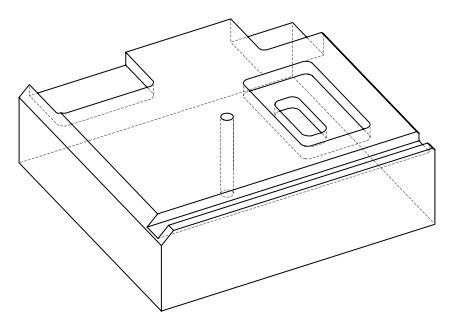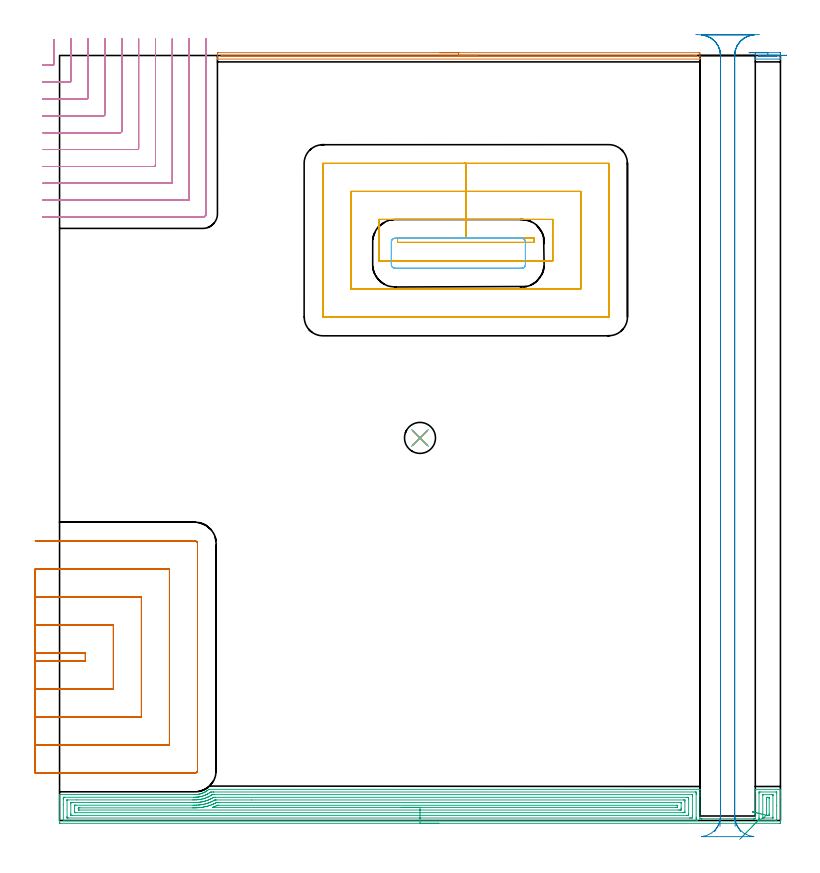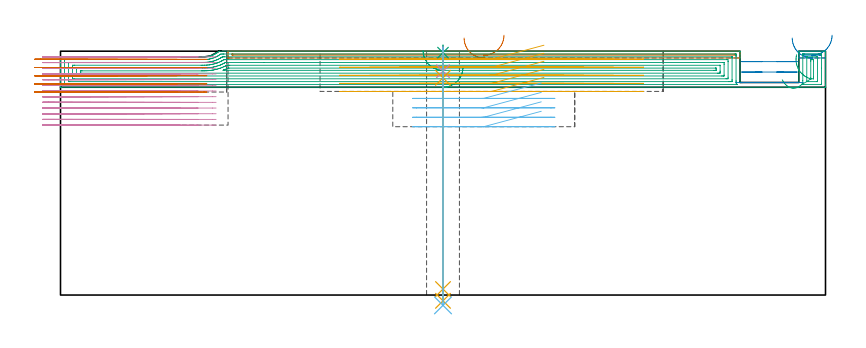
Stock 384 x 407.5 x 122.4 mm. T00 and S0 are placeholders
(PLAN: 12 operations, 7 tool changes, 89.9 min)
(1 AREA_MILL | FG_CHAMFER_SURFACE | UGT0205_001 | 4.26 min | 1515 mm3)
(2 AREA_MILL_1 | FG_CHAMFER_SURFACE_1 | UGT0205_001 | 0.36 min | 89 mm3)
(3 AREA_MILL_2 | FG_CHAMFER_SURFACE_2 | UGT0205_001 | 19.98 min | 62446 mm3)
(4 MILL_CORNER_NOTCH_RECTANGULAR | CORNER_NOTCH_RECTANGULAR | NXT0201_011 | Follow Part, ap 3, ae 75% | 29.51 min | 286872 mm3)
(5 MILL_RECTANGULAR_POCKET | POCKET_RECTANGULAR_STRAIGHT | UGT0201_135 | Follow Part, ap 4.975, ae 75% | 12.94 min | 352446 mm3)
(6 MILL_RECTANGULAR_POCKET_1 | POCKET_RECTANGULAR_STRAIGHT_1 | UGT0201_135 | Follow Part, ap 4.975, ae 75% | 1.87 min | 55854 mm3)
(7 MILL_SLOT | SLOT_PARTIAL_RECTANGULAR | UGT0201_135 | Follow Part, ap 4.975, ae 75% | 14.29 min | 244114 mm3)
(8 MILL_RECTANGULAR_SLOT | SLOT_RECTANGULAR | UGT0201_105 | Follow Part, ap 5.5, ae 75% | 5.45 min | 184467 mm3)
(9 SPOT_DRILL | STEP1HOLE | NXT0321_9005460120000 | 0.03 min | 24 mm3)
(10 DRILL_BLIND_HOLE_INTO_CENTER | STEP1HOLE | NXT0301_038 | 0.05 min | 397 mm3)
(11 GUN_DRILL_THROUGH_HOLE | STEP1HOLE | UGT0307_002 | 0.58 min | 3174 mm3)
(12 SPADE_DRILL_TO_ENLARGE_THROUGH_HOLE | STEP1HOLE | UGT0306_007 | 0.52 min | 22627 mm3)
(TOOL UGT0205_001 | Chamfer Mill 20 x 3 x 45 deg. | D20 FL50 Z2)
(TOOL NXT0201_011 | ENDMILL 12mm [2P460-1200-NA 1630] | D12 FL38 Z6)
(TOOL UGT0201_135 | Carbide End Mill 19.9 | D19.9 FL30 Z4)
(TOOL UGT0201_105 | End Mill 22 mm | D22 FL25 Z2)
(TOOL NXT0321_9005460120000 | NC Spot Drill, 142deg, 12mm, Carbide, Uncoated | D12 PA142 FL30 Z2)
(TOOL NXT0301_038 | Carbide Drill 6.7mm [860.1-0670-034A1-MM 2214] | D6.7 PA140 FL53 Z2)
(TOOL UGT0307_002 | Gun Drill 6 mm | D6 PA130 FL24 Z1)
(TOOL UGT0306_007 | Spade Drill 16.5mm | D16.5 PA132 FL10 Z2)
(OP 1 AREA_MILL)
G17 G21 G94 G90
T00 M6
G54
G17 G0 G90 X202.6 Y409. S1061 M3
G43 Z132.4 H0
Z129.
G94 G1 X202.638 Z128.128 F250.
X202.752 Z127.264
X202.941 Z126.412
X203.203 Z125.58
X203.537 Z124.774
X203.94 Z124.
X204.409 Z123.264
X204.94 Z122.572
X205.529 Z121.929
X206.172 Z121.34
X206.864 Z120.808
X207.6 Z120.34
X208.374 Z119.937
X209.18 Z119.603
X210.012 Z119.341
X210.864 Z119.152
X211.728 Z119.038
X212.6 Z119.
X340.47
X340.859 Y408.997
X341.09 Y408.991 Z119.004
X341.1 Y408.615 Z119.38
Y407.22 Z120.776
Y406.862 Z121.133
Y406.145 Z121.855
Y405.915 Z122.085
X341.098 Y405.756 Z122.237
X341.09 Y405.602 Z122.389
X340.917 Y405.6 Z122.4
X84.283
X84.11 Y405.602 Z122.389
X84.102 Y405.756 Z122.237
X84.1 Y405.915 Z122.085
Y406.145 Z121.855
Y406.862 Z121.133
Y408.097 Z119.9
X84.104 Y408.615 Z119.38
X84.11 Y408.991 Z119.004
X84.341 Y408.997 Z119.
X84.73 Y409.
X212.6
Y407.586 Z120.414
X338.682 Y407.585 Z120.415
X338.839 Y407.584 Z120.416
X339.041 Y407.58 Z120.42
X339.084 Y407.579 Z120.421
X339.091 Y407.552 Z120.448
X339.094 Y407.518 Z120.482
X339.098 Y407.33 Z120.67
X339.093 Y407.095 Z120.905
X339.09 Y407.033 Z120.967
X338.972 Y407.021 Z120.979
X338.682 Y407.017 Z120.983
X338.525 Y407.015 Z120.985
X86.518
X86.361 Y407.016 Z120.984
X86.159 Y407.02 Z120.98
X86.116 Y407.021 Z120.979
X86.11 Y407.048 Z120.952
X86.106 Y407.082 Z120.918
Y407.266 Z120.734
X86.122 Y407.579 Z120.421
X86.445 Y407.584 Z120.416
X86.518 Y407.585 Z120.415
X212.6 Y407.586 Z120.414
X213.472 Z120.452
X214.337 Z120.566
X215.188 Z120.755
X216.02 Z121.017
X216.826 Z121.351
X217.6 Z121.754
X218.336 Z122.223
X219.028 Z122.754
X219.671 Z123.343
X220.26 Z123.986
X220.792 Z124.678
X221.26 Z125.414
X221.663 Z126.188
X221.997 Z126.994
X222.259 Z127.826
X222.448 Z128.678
X222.562 Z129.543
X222.6 Z130.414
G0 Z132.4
M5
M2
(OP 2 AREA_MILL_1)
G17 G21 G94 G90
T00 M6
G54
G17 G0 G90 X367.3 Y409. S1061 M3
G43 Z132.4 H0
Z129.
G94 G1 X367.338 Z128.128 F250.
X367.452 Z127.264
X367.641 Z126.412
X367.903 Z125.58
X368.237 Z124.774
X368.64 Z124.
X369.108 Z123.264
X369.64 Z122.572
X370.229 Z121.929
X370.872 Z121.34
X371.564 Z120.808
X372.3 Z120.34
X373.074 Z119.937
X373.88 Z119.603
X374.712 Z119.341
X375.564 Z119.152
X376.428 Z119.038
X377.3 Z119.
X383.691
X383.939 Y408.996 Z119.004
X383.999 Y408.992 Z119.006
X384. Y405.985 Z122.013
X383.999 Y405.704 Z122.294
X383.99 Y405.604 Z122.391
X383.939 Y405.6 Z122.4
X370.661
X370.61 Y405.604 Z122.391
X370.6 Y405.706 Z122.292
X370.601 Y408.992 Z119.006
X370.661 Y409. Z119.
X377.3
Y407.586 Z120.414
X380.995
X381.572 Y407.585 Z120.415
X381.726 Y407.584 Z120.416
X381.885 Y407.581 Z120.419
X381.99 Y407.575 Z120.425
X381.994 Y407.545 Z120.455
X381.998 Y407.469 Z120.531
X381.995 Y407.164 Z120.836
X381.99 Y407.03 Z120.97
X381.988 Y407.02 Z120.98
X381.977 Y407.018 Z120.982
X381.942 Y407.016 Z120.984
X381.87 Y407.015 Z120.985
X381.726 Y407.014 Z120.986
X373.451
X372.874 Y407.017 Z120.983
X372.715 Y407.02 Z120.98
X372.61 Y407.025 Z120.975
X372.606 Y407.055 Z120.945
X372.602 Y407.132 Z120.868
X372.604 Y407.248 Z120.752
X372.61 Y407.412 Z120.588
X372.621 Y407.579 Z120.421
X372.874 Y407.585 Z120.415
X373.028 Y407.586 Z120.414
X377.3
X378.172 Z120.452
X379.036 Z120.566
X379.888 Z120.755
X380.72 Z121.017
X381.526 Z121.351
X382.3 Z121.754
X383.036 Z122.223
X383.728 Z122.754
X384.371 Z123.343
X384.96 Z123.986
X385.492 Z124.678
X385.96 Z125.414
X386.363 Z126.188
X386.697 Z126.994
X386.959 Z127.826
X387.148 Z128.678
X387.262 Z129.543
X387.3 Z130.414
G0 Z132.4
M5
M2
(OP 3 AREA_MILL_2)
G17 G21 G94 G90
T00 M6
G54
G17 G0 G90 X202. Y-1.5 S1061 M3
G43 Z132.4 H0
Z114.3
G94 G1 X201.962 Z113.428 F250.
X201.848 Z112.564
X201.659 Z111.712
X201.397 Z110.88
X201.063 Z110.074
X200.66 Z109.3
X200.192 Z108.564
X199.66 Z107.872
X199.071 Z107.229
X198.428 Z106.64
X197.736 Z106.108
X197. Z105.64
X196.226 Z105.237
X195.42 Z104.903
X194.588 Z104.641
X193.736 Z104.452
X192.872 Z104.338
X192. Z104.3
X0.631
X0.321 Y-1.497 Z104.302
X0.01 Y-1.492 Z104.306
X0. Y-1.177 Z104.62
Y10.669 Z116.463
Y12.085 Z117.881
Y12.451 Z118.246
Y13.182 Z118.982
Y13.424 Z119.224
X0.006 Y13.795 Z119.586
X0.007 Y13.797 Z119.588
X0.183 Y13.8 Z119.6
X71.336 Y13.801
X71.631 Y13.805
X72.229 Y13.813 Z119.604
X72.486 Y13.827 Z119.615
X72.818 Y13.842 Z119.637
X73.123 Y13.858 Z119.653
X73.464 Y13.895 Z119.691
X73.774 Y13.928 Z119.726
X74.017 Y13.969 Z119.765
X74.465 Y14.057 Z119.854
X74.739 Y14.12 Z119.919
X74.911 Y14.161 Z119.96
X75.359 Y14.288 Z120.084
X75.502 Y14.333 Z120.131
X75.748 Y14.413 Z120.209
X75.805 Y14.431 Z120.228
X76.07 Y14.53 Z120.327
X76.195 Y14.578 Z120.372
X76.253 Y14.599 Z120.395
X76.698 Y14.782 Z120.579
X76.772 Y14.815 Z120.613
X77.084 Y14.973 Z120.773
X77.376 Y15.124 Z120.922
X77.536 Y15.206 Z121.003
X77.592 Y15.235 Z121.032
X77.983 Y15.461 Z121.258
X78.368 Y15.701 Z121.5
X78.392 Y15.718 Z121.516
X78.486 Y15.782 Z121.581
X78.801 Y16.015 Z121.812
X78.937 Y16.114 Z121.913
X79.38 Y16.46 Z122.259
X79.413 Y16.488 Z122.287
X79.551 Y16.596 Z122.389
X79.772 Y16.6 Z122.4
X340.893
X341.09 Y16.597 Z122.389
X341.094 Y16.537 Z122.329
X341.1 Y16.328 Z122.122
Y14.71 Z120.507
Y13.342 Z119.137
Y1.193 Z106.991
Y0.9 Z106.7
X341.754
X341.787 Y0.901 Z106.699
X341.819 Y0.903 Z106.697
X342.012 Z106.696
X342.021 Y0.906 Z106.691
X342.023 Z106.69
X342.03 Y0.907 Z106.684
X342.038 Y0.903 Z106.688
X342.061 Y0.9 Z106.7
X369.616
X369.672 Z106.684
X369.678 Y0.905 Z106.683
X369.685 Y0.906 Z106.686
X369.731 Y0.902 Z106.697
X369.923 Y0.903
X369.956 Y0.901 Z106.698
X369.972 Y0.9 Z106.7
X370.6
Y15.517 Z121.313
Y16.46 Z122.254
X370.604 Y16.523 Z122.316
X370.61 Y16.596 Z122.389
X370.85 Y16.6 Z122.4
X383.817
X383.99 Y16.597 Z122.388
X383.993 Y16.545 Z122.336
X384. Y16.119 Z121.919
Y15.855 Z121.655
Y15.124 Z120.919
Y13.867 Z119.664
Y12.451 Z118.246
Y-0.287 Z105.511
X383.996 Y-0.915 Z104.883
X383.992 Y-1.492 Z104.306
X383.951 Y-1.494 Z104.304
X383.369 Y-1.5 Z104.3
X192.
Y-0.086 Z105.714
X2.357 Y-0.085 Z105.715
X2.232 Y-0.082 Z105.718
X2.01 Y-0.076 Z105.724
X2.008 Y-0.024 Z105.776
X2.001 Y0.393 Z106.193
X2. Y8.413 Z114.213
Y11.086 Z116.886
X2.001 Y11.56 Z117.36
X2.004 Y11.973 Z117.773
X2.014 Y12.379 Z118.179
X2.419 Y12.385 Z118.185
X2.485
X71.34 Y12.387 Z118.187
X72.171 Y12.395 Z118.195
X72.225 Y12.396 Z118.196
X73.065 Y12.434 Z118.234
X73.08 Y12.435 Z118.235
X73.351 Y12.451 Z118.251
X73.899 Y12.51 Z118.31
X73.959 Y12.517 Z118.317
X73.995 Y12.522 Z118.322
X74.404 Y12.586 Z118.386
X74.754 Y12.649 Z118.449
X74.853 Y12.669 Z118.469
X75.404 Y12.793 Z118.593
X75.748 Y12.881 Z118.681
X76.109 Y12.982 Z118.782
X76.642 Y13.153 Z118.953
X77.16 Y13.342 Z119.142
X77.536 Y13.496 Z119.296
X77.838 Y13.626 Z119.426
X78.044 Y13.726 Z119.526
X78.43 Y13.92 Z119.72
X78.636 Y14.028 Z119.828
X79.014 Y14.233 Z120.033
X79.21 Y14.346 Z120.146
X79.325 Y14.415 Z120.215
X79.757 Y14.693 Z120.493
X80.219 Y15.015 Z120.815
X80.283 Y15.059 Z120.859
X80.38 Y15.124 Z120.924
X81.056 Y15.18 Z120.98
X81.113 Y15.182 Z120.982
X81.945 Y15.186 Z120.986
X82.007
X338.719 Y15.185 Z120.985
X338.844 Y15.183 Z120.983
X339.084 Y15.179 Z120.979
X339.09 Y15.124 Z120.924
X339.098 Y14.684 Z120.484
X339.099 Y14.233 Z120.033
X339.1 Y13.791 Z119.591
X339.101 Y1.758 Z107.558
X339.102 Y1.314 Z107.114
X339.111 Y0.867 Z106.667
X339.126 Y0.724 Z106.524
X339.192 Y0.501 Z106.301
X339.258 Y0.368 Z106.168
X339.347 Y0.234 Z106.034
X339.551 Y0.01 Z105.81
X339.587 Y-0.024 Z105.776
X339.641 Y-0.073 Z105.727
X339.65 Y-0.083 Z105.717
X339.634 Y-0.085 Z105.715
X339.613 Y-0.086 Z105.714
X192.
Y1.328 Z107.128
X4.639 Y1.329 Z107.129
X4.208 Y1.331 Z107.131
X4.064 Y1.333 Z107.133
X4.021 Y1.335 Z107.135
X4.01 Y1.414 Z107.214
X4.005 Y1.552 Z107.352
X4.002 Y1.758 Z107.558
X4. Y1.965 Z107.765
Y10.669 Z116.469
X4.001 Y10.874 Z116.674
X4.007 Y10.944 Z116.744
X4.01 Y10.964 Z116.764
X4.02 Y10.966 Z116.766
X4.056 Y10.969 Z116.769
X4.208 Y10.97 Z116.77
X9.126 Y10.972 Z116.772
X70.971 Y10.973 Z116.773
X71.276 Y10.974 Z116.774
X71.858 Y10.98 Z116.78
X72.171 Y10.986 Z116.786
X72.726 Y11.006 Z116.806
X73.065 Y11.022 Z116.822
X73.574 Y11.052 Z116.852
X73.959 Y11.092 Z116.892
X74.38 Y11.14 Z116.94
X74.853 Y11.208 Z117.008
X75.151 Y11.263 Z117.063
X75.748 Y11.385 Z117.185
X75.891 Y11.417 Z117.217
X76.484 Y11.56 Z117.36
X76.607 Y11.594 Z117.394
X76.642 Y11.604 Z117.404
X77.288 Y11.807 Z117.607
X77.536 Y11.888 Z117.688
X77.948 Y12.04 Z117.84
X78.43 Y12.226 Z118.026
X78.59 Y12.292 Z118.092
X78.956 Y12.451 Z118.251
X79.204 Y12.57 Z118.37
X79.325 Y12.631 Z118.431
X79.792 Y12.876 Z118.676
X80.219 Y13.105 Z118.905
X80.37 Y13.191 Z118.991
X80.626 Y13.342 Z119.142
X80.926 Y13.528 Z119.328
X81.113 Y13.647 Z119.447
X81.242 Y13.729 Z119.529
X81.293 Y13.76 Z119.56
X81.345 Y13.764 Z119.564
X81.579 Y13.768 Z119.568
X82.007 Y13.771 Z119.571
X82.47
X336.868
X337.012 Y13.769 Z119.569
X337.064 Y13.767 Z119.567
X337.085 Y13.765 Z119.565
X337.09 Y13.725 Z119.525
X337.095 Y13.572 Z119.372
X337.099 Y13.342 Z119.142
X337.1 Y13.111 Z118.911
Y2.419 Z108.219
X337.096 Y1.758 Z107.558
X337.092 Y1.536 Z107.336
X337.075 Y1.335 Z107.135
X336.868 Y1.333 Z107.133
X336.404 Y1.33 Z107.13
X335.974 Y1.329 Z107.129
X335.511 Y1.328 Z107.128
X192.
Y2.743 Z108.543
X6.797
X6.073 Y2.745 Z108.545
X6.032 Y2.747 Z108.547
X6.014 Y2.749 Z108.549
X6.01 Y2.766 Z108.566
X6.005 Y2.875 Z108.675
X6.002 Y3.095 Z108.895
X6. Y3.537 Z109.337
Y8.883 Z114.683
X6.006 Y9.33 Z115.13
X6.01 Y9.545 Z115.345
X6.224 Y9.55 Z115.35
X6.89 Y9.556 Z115.356
X7.112 Y9.557 Z115.357
X70.603 Y9.558 Z115.358
X71.276 Y9.559 Z115.359
X71.494 Y9.561 Z115.361
X72.171 Y9.57 Z115.37
X72.374 Y9.575 Z115.375
X73.065 Y9.603 Z115.403
X73.232 Y9.611 Z115.411
X73.959 Y9.661 Z115.461
X74.066 Y9.671 Z115.471
X74.853 Y9.758 Z115.558
X74.871 Y9.76 Z115.56
X74.991 Y9.778 Z115.578
X75.636 Y9.888 Z115.688
X75.748 Y9.91 Z115.71
X76.374 Y10.044 Z115.844
X76.642 Y10.107 Z115.907
X77.093 Y10.219 Z116.019
X77.536 Y10.343 Z116.143
X77.788 Y10.418 Z116.218
X78.43 Y10.617 Z116.417
X78.469 Y10.63 Z116.43
X78.574 Y10.669 Z116.469
X79.115 Y10.877 Z116.677
X79.325 Y10.961 Z116.761
X79.748 Y11.138 Z116.938
X80.219 Y11.35 Z117.15
X80.361 Y11.418 Z117.218
X80.645 Y11.56 Z117.36
X80.952 Y11.72 Z117.52
X81.113 Y11.806 Z117.606
X81.529 Y12.037 Z117.837
X82.007 Y12.304 Z118.104
X82.107 Y12.351 Z118.151
X82.902 Y12.357 Z118.157
X82.996
X334.28
X335.08 Y12.35 Z118.15
X335.099 Y11.56 Z117.36
X335.1 Y11.54 Z117.34
Y3.521 Z109.321
X335.08 Y2.75 Z108.55
X334.981 Y2.748 Z108.548
X334.186 Y2.743 Z108.543
X334.092
X192.
Y4.157 Z109.957
X8.679
X8.056 Y4.161 Z109.961
X8.022 Y4.164 Z109.964
X8.01 Y4.167 Z109.967
X8.004 Y4.213 Z110.013
X8.002 Y4.431 Z110.231
X8. Y5.108 Z110.908
Y7.781 Z113.581
X8.001 Y7.995 Z113.795
X8.003 Y8.08 Z113.88
X8.007 Y8.121 Z113.921
X8.01 Y8.136 Z113.936
X8.086 Y8.138 Z113.938
X8.382 Y8.142 Z113.942
X8.531 Y8.143 Z113.943
X8.679
X71.127 Y8.144 Z113.944
X71.276 Y8.145 Z113.945
X72.014 Y8.151 Z113.951
X72.171 Y8.155 Z113.955
X72.882 Y8.178 Z113.978
X73.065 Y8.187 Z113.987
X73.729 Y8.225 Z114.025
X73.959 Y8.242 Z114.042
X74.551 Y8.297 Z114.097
X74.853 Y8.331 Z114.131
X75.349 Y8.393 Z114.193
X75.748 Y8.457 Z114.257
X76.117 Y8.518 Z114.318
X76.642 Y8.623 Z114.423
X76.859 Y8.67 Z114.47
X77.536 Y8.823 Z114.623
X77.587 Y8.836 Z114.636
X77.789 Y8.887 Z114.687
X78.288 Y9.029 Z114.829
X78.43 Y9.071 Z114.871
X78.968 Y9.242 Z115.042
X79.325 Y9.358 Z115.158
X79.632 Y9.471 Z115.271
X80.219 Y9.69 Z115.49
X80.282 Y9.714 Z115.514
X80.437 Y9.778 Z115.578
X80.907 Y9.982 Z115.782
X81.113 Y10.075 Z115.875
X81.516 Y10.267 Z116.067
X82.007 Y10.512 Z116.312
X82.111 Y10.565 Z116.365
X82.307 Y10.669 Z116.469
X82.695 Y10.874 Z116.674
X82.779 Y10.917 Z116.717
X82.835 Y10.936 Z116.736
X82.902 Y10.937 Z116.737
X83.521 Y10.942 Z116.742
X102.23 Y10.943 Z116.743
X332.397
X333.019 Y10.94 Z116.74
X333.071 Y10.936 Z116.736
X333.09 Y10.934 Z116.734
X333.096 Y10.863 Z116.663
X333.098 Y10.669 Z116.469
X333.1 Y9.968 Z115.768
Y4.623 Z110.423
X333.098 Y4.431 Z110.231
X333.094 Y4.257 Z110.057
X333.09 Y4.175 Z109.975
X332.948 Y4.164 Z109.964
X332.67 Y4.16 Z109.96
X332.397 Y4.158 Z109.958
X331.778 Y4.157 Z109.957
X192.
Y5.571 Z111.371
X10.467 Y5.572 Z111.372
X10.216 Y5.573 Z111.373
X10.082 Y5.576 Z111.376
X10.022 Y5.578 Z111.378
X10.01 Y5.608 Z111.408
X10.004 Y5.785 Z111.585
Y6.213 Z112.013
X10.008 Y6.671 Z112.471
X10.023 Y6.722 Z112.522
X10.08 Y6.724 Z112.524
X10.209 Y6.727 Z112.527
X10.467 Y6.728 Z112.528
X10.844 Y6.729 Z112.529
X70.758 Y6.73 Z112.53
X71.276 Y6.732 Z112.532
X71.648 Y6.734 Z112.534
X72.171 Y6.743 Z112.543
X72.525 Y6.751 Z112.551
X73.065 Y6.771 Z112.571
X73.384 Y6.786 Z112.586
X73.959 Y6.821 Z112.621
X74.224 Y6.84 Z112.64
X74.853 Y6.897 Z112.697
X75.041 Y6.917 Z112.717
X75.748 Y7.004 Z112.804
X75.836 Y7.016 Z112.816
X76.393 Y7.104 Z112.904
X76.605 Y7.141 Z112.941
X76.642 Y7.148 Z112.948
X77.345 Y7.295 Z113.095
X77.536 Y7.337 Z113.137
X78.07 Y7.464 Z113.264
X78.43 Y7.553 Z113.353
X78.778 Y7.649 Z113.449
X79.325 Y7.805 Z113.605
X79.471 Y7.849 Z113.649
X79.94 Y7.995 Z113.795
X80.15 Y8.064 Z113.864
X80.219 Y8.089 Z113.889
X80.8 Y8.307 Z114.107
X81.113 Y8.428 Z114.228
X81.44 Y8.561 Z114.361
X82.007 Y8.796 Z114.596
X82.07 Y8.824 Z114.624
X82.207 Y8.887 Z114.687
X82.675 Y9.113 Z114.913
X82.902 Y9.224 Z115.024
X83.272 Y9.409 Z115.209
X83.481 Y9.513 Z115.313
X83.796 Y9.522 Z115.322
X84.048 Y9.526 Z115.326
X84.69 Y9.528 Z115.328
X84.94 Y9.529 Z115.329
X330.859
X331.004 Y9.527 Z115.327
X331.076 Y9.524 Z115.324
X331.088 Y9.522 Z115.322
X331.092 Y9.515 Z115.315
X331.095 Y9.493 Z115.293
X331.099 Y9.289 Z115.089
X331.1 Y6.615 Z112.415
X331.098 Y6.213 Z112.013
X331.092 Y5.731 Z111.531
X331.083 Y5.578 Z111.378
X330.931 Y5.576 Z111.376
X330.609 Y5.573 Z111.373
X330.359 Y5.571 Z111.371
X329.714
X192.
Y6.985 Z112.785
X82.007 Y6.986 Z112.786
X81.61 Y6.991 Z112.791
X81.666 Y7.019 Z112.819
X81.791 Y7.072 Z112.872
X81.871 Y7.104 Z112.904
X81.969 Y7.142 Z112.942
X82.007 Y7.158 Z112.958
X82.602 Y7.403 Z113.203
X82.902 Y7.53 Z113.33
X83.224 Y7.674 Z113.474
X83.796 Y7.936 Z113.736
X83.836 Y7.956 Z113.756
X83.916 Y7.995 Z113.795
X84.069 Y8.071 Z113.871
X84.126 Y8.097 Z113.897
X84.15 Y8.107 Z113.907
X84.212 Y8.109 Z113.909
X84.451 Y8.113 Z113.913
X84.571 Y8.114 Z113.914
X328.82
X328.94 Y8.113 Z113.913
X329.019 Y8.111 Z113.911
X329.077 Y8.108 Z113.908
X329.09 Y8.087 Z113.887
X329.093 Y7.995 Z113.795
X329.099 Y7.718 Z113.518
X329.098 Y7.104 Z112.904
X329.095 Y7.035 Z112.835
X329.09 Y7.002 Z112.802
X329.086 Y6.992 Z112.792
X329.059 Y6.99 Z112.79
X328.939 Y6.987 Z112.787
X328.82 Y6.986 Z112.786
X328.046 Y6.985 Z112.785
X192.
X191.128 Z112.823
X190.264 Z112.937
X189.412 Z113.126
X188.58 Z113.388
X187.774 Z113.722
X187. Z114.125
X186.264 Z114.594
X185.572 Z115.125
X184.929 Z115.714
X184.34 Z116.357
X183.808 Z117.05
X183.34 Z117.785
X182.937 Z118.559
X182.603 Z119.365
X182.341 Z120.197
X182.152 Z121.049
X182.038 Z121.914
X182. Z122.785
G0 Z132.4
X362.293 Y-10.044
Z108.046
G1 X362.669 Y-9.66 Z107.359
X363.086 Y-9.234 Z106.721
X363.54 Y-8.771 Z106.138
X364.028 Y-8.273 Z105.613
X364.546 Y-7.744 Z105.151
X365.09 Y-7.189 Z104.756
X365.656 Y-6.611 Z104.43
X366.24 Y-6.015 Z104.175
X366.837 Y-5.405 Z103.994
X367.443 Y-4.787 Z103.889
X368.053 Y-4.164 Z103.859
X368.663 Y-3.541 Z103.905
X369.267 Y-2.924 Z104.027
X369.862 Y-2.317 Z104.224
X370.443 Y-1.725 Z104.494
X371.004 Y-1.151 Z104.836
X371.543 Y-0.601 Z105.246
X372.055 Y-0.079 Z105.721
X372.07 Y-0.063 Z105.737
X372.285 Y0.152 Z105.952
X372.365 Y0.249 Z106.049
X372.502 Y0.487 Z106.287
X372.562 Y0.663 Z106.463
X372.593 Y0.867 Z106.667
X372.598 Y0.908 Z106.708
X372.6 Y1.758 Z107.558
Y14.271 Z120.071
X372.604 Y15.124 Z120.924
X372.606 Y15.156 Z120.956
X372.615 Y15.179 Z120.979
X373.533 Y15.186 Z120.986
X381.643 Y15.185 Z120.985
X381.768 Y15.182 Z120.982
X381.99 Y15.176 Z120.976
X381.992 Y15.124 Z120.924
X381.999 Y14.707 Z120.507
X382. Y8.023 Z113.823
X381.999 Y0.451 Z106.251
X381.992 Y-0.024 Z105.776
X381.99 Y-0.069 Z105.731
X381.83 Y-0.079 Z105.721
X381.706 Y-0.084 Z105.716
X381.643 Y-0.085 Z105.715
X372.576 Y-0.086 Z105.714
X372.055 Y-0.079 Z105.721
X374.613 Y1.335 Z107.135
X374.609 Y1.349 Z107.149
X374.605 Y1.396 Z107.196
X374.6 Y1.585 Z107.385
X374.601 Y13.342 Z119.142
X374.604 Y13.701 Z119.501
X374.607 Y13.745 Z119.545
X374.609 Y13.762 Z119.562
X374.632 Y13.764 Z119.564
X374.746 Y13.768 Z119.568
X374.891 Y13.771 Z119.571
X379.361
X379.792 Y13.769 Z119.569
X379.936 Y13.767 Z119.567
X379.979 Y13.765 Z119.565
X379.99 Y13.686 Z119.486
X379.995 Y13.548 Z119.348
X379.998 Y13.342 Z119.142
X380. Y13.135 Z118.935
X379.999 Y1.758 Z107.558
X379.998 Y1.553 Z107.353
X379.99 Y1.346 Z107.146
X379.986 Y1.334 Z107.134
X379.98 Y1.332 Z107.132
X379.954 Y1.33 Z107.13
X379.9 Y1.329 Z107.129
X379.792 Y1.328 Z107.128
X375.321
X374.858 Y1.329 Z107.129
X374.663 Y1.331 Z107.131
X374.613 Y1.335 Z107.135
X376.609 Y2.755 Z108.555
X376.607 Y2.781 Z108.581
X376.604 Y2.844 Z108.644
X376.6 Y3.157 Z108.957
X376.601 Y11.56 Z117.36
X376.603 Y12.064 Z117.864
X376.61 Y12.236 Z118.036
X376.619 Y12.35 Z118.15
X377.204 Y12.357 Z118.157
X377.927 Y12.355 Z118.155
X377.968 Y12.353 Z118.153
X377.986 Y12.351 Z118.151
X377.99 Y12.334 Z118.134
X377.995 Y12.225 Z118.025
X377.998 Y12.005 Z117.805
X378. Y11.563 Z117.363
Y3.544 Z109.344
X377.998 Y3.097 Z108.897
X377.994 Y2.875 Z108.675
X377.99 Y2.765 Z108.565
X377.985 Y2.749 Z108.549
X377.963 Y2.747 Z108.547
X377.908 Y2.745 Z108.545
X377.11 Y2.743 Z108.543
X377.016
X376.708 Y2.747 Z108.547
X376.633 Y2.75 Z108.55
X376.609 Y2.755 Z108.555
X375.797 Y2.96 Z108.799
X375.008 Y3.158 Z109.114
X374.249 Y3.349 Z109.499
X373.525 Y3.531 Z109.951
X372.843 Y3.702 Z110.467
X372.206 Y3.862 Z111.041
X371.62 Y4.009 Z111.671
X371.09 Y4.143 Z112.351
X370.62 Y4.261 Z113.076
X370.212 Y4.363 Z113.84
X369.87 Y4.449 Z114.638
X369.598 Y4.518 Z115.464
X369.396 Y4.569 Z116.311
X369.267 Y4.601 Z117.174
X369.21 Y4.615 Z118.044
X369.228 Y4.611 Z118.916
X369.32 Y4.588 Z119.783
X369.484 Y4.546 Z120.639
G0 Z132.4
M5
M2
(OP 4 MILL_CORNER_NOTCH_RECTANGULAR)
G17 G21 G94 G90
T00 M6
G54
G17 G0 G90 X-9. Y402.4 S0 M3
G43 Z132.4 H1
Z119.546
G94 G1 X-6. F250.
X-3.494 F500.
G3 X-2.9 Y402.994 R0.6
G1 Y412.753
Y415.753 F250.
G0 Z132.4
X-9. Y393.4
Z119.546
G1 X-6.
X5.505 F500.
G3 X6.1 Y393.995 R0.6
G1 Y413.5
Y416.5 F250.
G0 Z132.4
X-9. Y384.4
Z119.546
G1 X-6.
X14.505 F500.
G3 X15.1 Y384.995 R0.6
G1 Y413.5
Y416.5 F250.
G0 Z132.4
X-9. Y375.4
Z119.546
G1 X-6.
X23.505 F500.
G3 X24.1 Y375.995 R0.6
G1 Y413.5
Y416.5 F250.
G0 Z132.4
X-9. Y366.4
Z119.546
G1 X-6.
X32.505 F500.
G3 X33.1 Y366.995 R0.6
G1 Y413.5
Y416.5 F250.
G0 Z132.4
X-9. Y357.4
Z119.546
G1 X-6.
X41.504 F500.
G3 X42.1 Y357.996 R0.6
G1 Y413.5
Y416.5 F250.
G0 Z132.4
X-9. Y348.4
Z119.546
G1 X-6.
X50.504 F500.
G3 X51.1 Y348.996 R0.6
G1 Y413.5
Y416.5 F250.
G0 Z132.4
X-9. Y339.4
Z119.546
G1 X-6.
X59.504 F500.
G3 X60.1 Y339.996 R0.6
G1 Y413.5
Y416.5 F250.
G0 Z132.4
X-9. Y330.4
Z119.546
G1 X-6.
X68.504 F500.
G3 X69.1 Y330.996 R0.6
G1 Y413.5
Y416.5 F250.
G0 Z132.4
X-9. Y321.4
Z119.546
G1 X-6.
X76.3 F500.
G3 X78.1 Y323.2 R1.8
G1 Y413.5
Y416.5 F250.
G0 Z132.4
X-9. Y402.4
Z116.692
G1 X-6.
X-3.494 F500.
G3 X-2.9 Y402.994 R0.6
G1 Y412.753
Y415.753 F250.
G0 Z132.4
X-9. Y393.4
Z116.692
G1 X-6.
X5.505 F500.
G3 X6.1 Y393.995 R0.6
G1 Y413.5
Y416.5 F250.
G0 Z132.4
X-9. Y384.4
Z116.692
G1 X-6.
X14.505 F500.
G3 X15.1 Y384.995 R0.6
G1 Y413.5
Y416.5 F250.
G0 Z132.4
X-9. Y375.4
Z116.692
G1 X-6.
X23.505 F500.
G3 X24.1 Y375.995 R0.6
G1 Y413.5
Y416.5 F250.
G0 Z132.4
X-9. Y366.4
Z116.692
G1 X-6.
X32.505 F500.
G3 X33.1 Y366.995 R0.6
G1 Y413.5
Y416.5 F250.
G0 Z132.4
X-9. Y357.4
Z116.692
G1 X-6.
X41.504 F500.
G3 X42.1 Y357.996 R0.6
G1 Y413.5
Y416.5 F250.
G0 Z132.4
X-9. Y348.4
Z116.692
G1 X-6.
X50.504 F500.
G3 X51.1 Y348.996 R0.6
G1 Y413.5
Y416.5 F250.
G0 Z132.4
X-9. Y339.4
Z116.692
G1 X-6.
X59.504 F500.
G3 X60.1 Y339.996 R0.6
G1 Y413.5
Y416.5 F250.
G0 Z132.4
X-9. Y330.4
Z116.692
G1 X-6.
X68.504 F500.
G3 X69.1 Y330.996 R0.6
G1 Y413.5
Y416.5 F250.
G0 Z132.4
X-9. Y321.4
Z116.692
G1 X-6.
X76.3 F500.
G3 X78.1 Y323.2 R1.8
G1 Y413.5
Y416.5 F250.
G0 Z132.4
X-9. Y402.4
Z113.838
G1 X-6.
X-3.494 F500.
G3 X-2.9 Y402.994 R0.6
G1 Y412.753
Y415.753 F250.
G0 Z132.4
X-9. Y393.4
Z113.838
G1 X-6.
X5.505 F500.
G3 X6.1 Y393.995 R0.6
G1 Y413.5
Y416.5 F250.
G0 Z132.4
X-9. Y384.4
Z113.838
G1 X-6.
X14.505 F500.
G3 X15.1 Y384.995 R0.6
G1 Y413.5
Y416.5 F250.
G0 Z132.4
X-9. Y375.4
Z113.838
G1 X-6.
X23.505 F500.
G3 X24.1 Y375.995 R0.6
G1 Y413.5
Y416.5 F250.
G0 Z132.4
X-9. Y366.4
Z113.838
G1 X-6.
X32.505 F500.
G3 X33.1 Y366.995 R0.6
G1 Y413.5
Y416.5 F250.
G0 Z132.4
X-9. Y357.4
Z113.838
G1 X-6.
X41.504 F500.
G3 X42.1 Y357.996 R0.6
G1 Y413.5
Y416.5 F250.
G0 Z132.4
X-9. Y348.4
Z113.838
G1 X-6.
X50.504 F500.
G3 X51.1 Y348.996 R0.6
G1 Y413.5
Y416.5 F250.
G0 Z132.4
X-9. Y339.4
Z113.838
G1 X-6.
X59.504 F500.
G3 X60.1 Y339.996 R0.6
G1 Y413.5
Y416.5 F250.
G0 Z132.4
X-9. Y330.4
Z113.838
G1 X-6.
X68.504 F500.
G3 X69.1 Y330.996 R0.6
G1 Y413.5
Y416.5 F250.
G0 Z132.4
X-9. Y321.4
Z113.838
G1 X-6.
X76.3 F500.
G3 X78.1 Y323.2 R1.8
G1 Y413.5
Y416.5 F250.
G0 Z132.4
X-9. Y402.4
Z110.985
G1 X-6.
X-3.494 F500.
G3 X-2.9 Y402.994 R0.6
G1 Y412.753
Y415.753 F250.
G0 Z132.4
X-9. Y393.4
Z110.985
G1 X-6.
X5.505 F500.
G3 X6.1 Y393.995 R0.6
G1 Y413.5
Y416.5 F250.
G0 Z132.4
X-9. Y384.4
Z110.985
G1 X-6.
X14.505 F500.
G3 X15.1 Y384.995 R0.6
G1 Y413.5
Y416.5 F250.
G0 Z132.4
X-9. Y375.4
Z110.985
G1 X-6.
X23.505 F500.
G3 X24.1 Y375.995 R0.6
G1 Y413.5
Y416.5 F250.
G0 Z132.4
X-9. Y366.4
Z110.985
G1 X-6.
X32.505 F500.
G3 X33.1 Y366.995 R0.6
G1 Y413.5
Y416.5 F250.
G0 Z132.4
X-9. Y357.4
Z110.985
G1 X-6.
X41.504 F500.
G3 X42.1 Y357.996 R0.6
G1 Y413.5
Y416.5 F250.
G0 Z132.4
X-9. Y348.4
Z110.985
G1 X-6.
X50.504 F500.
G3 X51.1 Y348.996 R0.6
G1 Y413.5
Y416.5 F250.
G0 Z132.4
X-9. Y339.4
Z110.985
G1 X-6.
X59.504 F500.
G3 X60.1 Y339.996 R0.6
G1 Y413.5
Y416.5 F250.
G0 Z132.4
X-9. Y330.4
Z110.985
G1 X-6.
X68.504 F500.
G3 X69.1 Y330.996 R0.6
G1 Y413.5
Y416.5 F250.
G0 Z132.4
X-9. Y321.4
Z110.985
G1 X-6.
X76.3 F500.
G3 X78.1 Y323.2 R1.8
G1 Y413.5
Y416.5 F250.
G0 Z132.4
X-9. Y402.4
Z108.131
G1 X-6.
X-3.494 F500.
G3 X-2.9 Y402.994 R0.6
G1 Y412.753
Y415.753 F250.
G0 Z132.4
X-9. Y393.4
Z108.131
G1 X-6.
X5.505 F500.
G3 X6.1 Y393.995 R0.6
G1 Y413.5
Y416.5 F250.
G0 Z132.4
X-9. Y384.4
Z108.131
G1 X-6.
X14.505 F500.
G3 X15.1 Y384.995 R0.6
G1 Y413.5
Y416.5 F250.
G0 Z132.4
X-9. Y375.4
Z108.131
G1 X-6.
X23.505 F500.
G3 X24.1 Y375.995 R0.6
G1 Y413.5
Y416.5 F250.
G0 Z132.4
X-9. Y366.4
Z108.131
G1 X-6.
X32.505 F500.
G3 X33.1 Y366.995 R0.6
G1 Y413.5
Y416.5 F250.
G0 Z132.4
X-9. Y357.4
Z108.131
G1 X-6.
X41.504 F500.
G3 X42.1 Y357.996 R0.6
G1 Y413.5
Y416.5 F250.
G0 Z132.4
X-9. Y348.4
Z108.131
G1 X-6.
X50.504 F500.
G3 X51.1 Y348.996 R0.6
G1 Y413.5
Y416.5 F250.
G0 Z132.4
X-9. Y339.4
Z108.131
G1 X-6.
X59.504 F500.
G3 X60.1 Y339.996 R0.6
G1 Y413.5
Y416.5 F250.
G0 Z132.4
X-9. Y330.4
Z108.131
G1 X-6.
X68.504 F500.
G3 X69.1 Y330.996 R0.6
G1 Y413.5
Y416.5 F250.
G0 Z132.4
X-9. Y321.4
Z108.131
G1 X-6.
X76.3 F500.
G3 X78.1 Y323.2 R1.8
G1 Y413.5
Y416.5 F250.
G0 Z132.4
X-9. Y402.4
Z105.277
G1 X-6.
X-3.494 F500.
G3 X-2.9 Y402.994 R0.6
G1 Y412.753
Y415.753 F250.
G0 Z132.4
X-9. Y393.4
Z105.277
G1 X-6.
X5.505 F500.
G3 X6.1 Y393.995 R0.6
G1 Y413.5
Y416.5 F250.
G0 Z132.4
X-9. Y384.4
Z105.277
G1 X-6.
X14.505 F500.
G3 X15.1 Y384.995 R0.6
G1 Y413.5
Y416.5 F250.
G0 Z132.4
X-9. Y375.4
Z105.277
G1 X-6.
X23.505 F500.
G3 X24.1 Y375.995 R0.6
G1 Y413.5
Y416.5 F250.
G0 Z132.4
X-9. Y366.4
Z105.277
G1 X-6.
X32.505 F500.
G3 X33.1 Y366.995 R0.6
G1 Y413.5
Y416.5 F250.
G0 Z132.4
X-9. Y357.4
Z105.277
G1 X-6.
X41.504 F500.
G3 X42.1 Y357.996 R0.6
G1 Y413.5
Y416.5 F250.
G0 Z132.4
X-9. Y348.4
Z105.277
G1 X-6.
X50.504 F500.
G3 X51.1 Y348.996 R0.6
G1 Y413.5
Y416.5 F250.
G0 Z132.4
X-9. Y339.4
Z105.277
G1 X-6.
X59.504 F500.
G3 X60.1 Y339.996 R0.6
G1 Y413.5
Y416.5 F250.
G0 Z132.4
X-9. Y330.4
Z105.277
G1 X-6.
X68.504 F500.
G3 X69.1 Y330.996 R0.6
G1 Y413.5
Y416.5 F250.
G0 Z132.4
X-9. Y321.4
Z105.277
G1 X-6.
X76.3 F500.
G3 X78.1 Y323.2 R1.8
G1 Y413.5
Y416.5 F250.
G0 Z132.4
X-9. Y402.4
Z102.423
G1 X-6.
X-3.494 F500.
G3 X-2.9 Y402.994 R0.6
G1 Y412.753
Y415.753 F250.
G0 Z132.4
X-9. Y393.4
Z102.423
G1 X-6.
X5.505 F500.
G3 X6.1 Y393.995 R0.6
G1 Y413.5
Y416.5 F250.
G0 Z132.4
X-9. Y384.4
Z102.423
G1 X-6.
X14.505 F500.
G3 X15.1 Y384.995 R0.6
G1 Y413.5
Y416.5 F250.
G0 Z132.4
X-9. Y375.4
Z102.423
G1 X-6.
X23.505 F500.
G3 X24.1 Y375.995 R0.6
G1 Y413.5
Y416.5 F250.
G0 Z132.4
X-9. Y366.4
Z102.423
G1 X-6.
X32.505 F500.
G3 X33.1 Y366.995 R0.6
G1 Y413.5
Y416.5 F250.
G0 Z132.4
X-9. Y357.4
Z102.423
G1 X-6.
X41.504 F500.
G3 X42.1 Y357.996 R0.6
G1 Y413.5
Y416.5 F250.
G0 Z132.4
X-9. Y348.4
Z102.423
G1 X-6.
X50.504 F500.
G3 X51.1 Y348.996 R0.6
G1 Y413.5
Y416.5 F250.
G0 Z132.4
X-9. Y339.4
Z102.423
G1 X-6.
X59.504 F500.
G3 X60.1 Y339.996 R0.6
G1 Y413.5
Y416.5 F250.
G0 Z132.4
X-9. Y330.4
Z102.423
G1 X-6.
X68.504 F500.
G3 X69.1 Y330.996 R0.6
G1 Y413.5
Y416.5 F250.
G0 Z132.4
X-9. Y321.4
Z102.423
G1 X-6.
X76.3 F500.
G3 X78.1 Y323.2 R1.8
G1 Y413.5
Y416.5 F250.
G0 Z132.4
X-9. Y402.4
Z99.569
G1 X-6.
X-3.494 F500.
G3 X-2.9 Y402.994 R0.6
G1 Y412.753
Y415.753 F250.
G0 Z132.4
X-9. Y393.4
Z99.569
G1 X-6.
X5.505 F500.
G3 X6.1 Y393.995 R0.6
G1 Y413.5
Y416.5 F250.
G0 Z132.4
X-9. Y384.4
Z99.569
G1 X-6.
X14.505 F500.
G3 X15.1 Y384.995 R0.6
G1 Y413.5
Y416.5 F250.
G0 Z132.4
X-9. Y375.4
Z99.569
G1 X-6.
X23.505 F500.
G3 X24.1 Y375.995 R0.6
G1 Y413.5
Y416.5 F250.
G0 Z132.4
X-9. Y366.4
Z99.569
G1 X-6.
X32.505 F500.
G3 X33.1 Y366.995 R0.6
G1 Y413.5
Y416.5 F250.
G0 Z132.4
X-9. Y357.4
Z99.569
G1 X-6.
X41.504 F500.
G3 X42.1 Y357.996 R0.6
G1 Y413.5
Y416.5 F250.
G0 Z132.4
X-9. Y348.4
Z99.569
G1 X-6.
X50.504 F500.
G3 X51.1 Y348.996 R0.6
G1 Y413.5
Y416.5 F250.
G0 Z132.4
X-9. Y339.4
Z99.569
G1 X-6.
X59.504 F500.
G3 X60.1 Y339.996 R0.6
G1 Y413.5
Y416.5 F250.
G0 Z132.4
X-9. Y330.4
Z99.569
G1 X-6.
X68.504 F500.
G3 X69.1 Y330.996 R0.6
G1 Y413.5
Y416.5 F250.
G0 Z132.4
X-9. Y321.4
Z99.569
G1 X-6.
X76.3 F500.
G3 X78.1 Y323.2 R1.8
G1 Y413.5
Y416.5 F250.
G0 Z132.4
X-9. Y402.4
Z96.715
G1 X-6.
X-3.494 F500.
G3 X-2.9 Y402.994 R0.6
G1 Y412.753
Y415.753 F250.
G0 Z132.4
X-9. Y393.4
Z96.715
G1 X-6.
X5.505 F500.
G3 X6.1 Y393.995 R0.6
G1 Y413.5
Y416.5 F250.
G0 Z132.4
X-9. Y384.4
Z96.715
G1 X-6.
X14.505 F500.
G3 X15.1 Y384.995 R0.6
G1 Y413.5
Y416.5 F250.
G0 Z132.4
X-9. Y375.4
Z96.715
G1 X-6.
X23.505 F500.
G3 X24.1 Y375.995 R0.6
G1 Y413.5
Y416.5 F250.
G0 Z132.4
X-9. Y366.4
Z96.715
G1 X-6.
X32.505 F500.
G3 X33.1 Y366.995 R0.6
G1 Y413.5
Y416.5 F250.
G0 Z132.4
X-9. Y357.4
Z96.715
G1 X-6.
X41.504 F500.
G3 X42.1 Y357.996 R0.6
G1 Y413.5
Y416.5 F250.
G0 Z132.4
X-9. Y348.4
Z96.715
G1 X-6.
X50.504 F500.
G3 X51.1 Y348.996 R0.6
G1 Y413.5
Y416.5 F250.
G0 Z132.4
X-9. Y339.4
Z96.715
G1 X-6.
X59.504 F500.
G3 X60.1 Y339.996 R0.6
G1 Y413.5
Y416.5 F250.
G0 Z132.4
X-9. Y330.4
Z96.715
G1 X-6.
X68.504 F500.
G3 X69.1 Y330.996 R0.6
G1 Y413.5
Y416.5 F250.
G0 Z132.4
X-9. Y321.4
Z96.715
G1 X-6.
X76.3 F500.
G3 X78.1 Y323.2 R1.8
G1 Y413.5
Y416.5 F250.
G0 Z132.4
X-9. Y402.4
Z93.862
G1 X-6.
X-3.494 F500.
G3 X-2.9 Y402.994 R0.6
G1 Y412.753
Y415.753 F250.
G0 Z132.4
X-9. Y393.4
Z93.862
G1 X-6.
X5.505 F500.
G3 X6.1 Y393.995 R0.6
G1 Y413.5
Y416.5 F250.
G0 Z132.4
X-9. Y384.4
Z93.862
G1 X-6.
X14.505 F500.
G3 X15.1 Y384.995 R0.6
G1 Y413.5
Y416.5 F250.
G0 Z132.4
X-9. Y375.4
Z93.862
G1 X-6.
X23.505 F500.
G3 X24.1 Y375.995 R0.6
G1 Y413.5
Y416.5 F250.
G0 Z132.4
X-9. Y366.4
Z93.862
G1 X-6.
X32.505 F500.
G3 X33.1 Y366.995 R0.6
G1 Y413.5
Y416.5 F250.
G0 Z132.4
X-9. Y357.4
Z93.862
G1 X-6.
X41.504 F500.
G3 X42.1 Y357.996 R0.6
G1 Y413.5
Y416.5 F250.
G0 Z132.4
X-9. Y348.4
Z93.862
G1 X-6.
X50.504 F500.
G3 X51.1 Y348.996 R0.6
G1 Y413.5
Y416.5 F250.
G0 Z132.4
X-9. Y339.4
Z93.862
G1 X-6.
X59.504 F500.
G3 X60.1 Y339.996 R0.6
G1 Y413.5
Y416.5 F250.
G0 Z132.4
X-9. Y330.4
Z93.862
G1 X-6.
X68.504 F500.
G3 X69.1 Y330.996 R0.6
G1 Y413.5
Y416.5 F250.
G0 Z132.4
X-9. Y321.4
Z93.862
G1 X-6.
X76.3 F500.
G3 X78.1 Y323.2 R1.8
G1 Y413.5
Y416.5 F250.
G0 Z132.4
X-9. Y402.4
Z91.008
G1 X-6.
X-3.494 F500.
G3 X-2.9 Y402.994 R0.6
G1 Y412.753
Y415.753 F250.
G0 Z132.4
X-9. Y393.4
Z91.008
G1 X-6.
X5.505 F500.
G3 X6.1 Y393.995 R0.6
G1 Y413.5
Y416.5 F250.
G0 Z132.4
X-9. Y384.4
Z91.008
G1 X-6.
X14.505 F500.
G3 X15.1 Y384.995 R0.6
G1 Y413.5
Y416.5 F250.
G0 Z132.4
X-9. Y375.4
Z91.008
G1 X-6.
X23.505 F500.
G3 X24.1 Y375.995 R0.6
G1 Y413.5
Y416.5 F250.
G0 Z132.4
X-9. Y366.4
Z91.008
G1 X-6.
X32.505 F500.
G3 X33.1 Y366.995 R0.6
G1 Y413.5
Y416.5 F250.
G0 Z132.4
X-9. Y357.4
Z91.008
G1 X-6.
X41.504 F500.
G3 X42.1 Y357.996 R0.6
G1 Y413.5
Y416.5 F250.
G0 Z132.4
X-9. Y348.4
Z91.008
G1 X-6.
X50.504 F500.
G3 X51.1 Y348.996 R0.6
G1 Y413.5
Y416.5 F250.
G0 Z132.4
X-9. Y339.4
Z91.008
G1 X-6.
X59.504 F500.
G3 X60.1 Y339.996 R0.6
G1 Y413.5
Y416.5 F250.
G0 Z132.4
X-9. Y330.4
Z91.008
G1 X-6.
X68.504 F500.
G3 X69.1 Y330.996 R0.6
G1 Y413.5
Y416.5 F250.
G0 Z132.4
X-9. Y321.4
Z91.008
G1 X-6.
X76.3 F500.
G3 X78.1 Y323.2 R1.8
G1 Y413.5
Y416.5 F250.
G0 Z132.4
X-9. Y402.4
Z88.154
G1 X-6.
X-3.494 F500.
G3 X-2.9 Y402.994 R0.6
G1 Y412.753
Y415.753 F250.
G0 Z132.4
X-9. Y393.4
Z88.154
G1 X-6.
X5.505 F500.
G3 X6.1 Y393.995 R0.6
G1 Y413.5
Y416.5 F250.
G0 Z132.4
X-9. Y384.4
Z88.154
G1 X-6.
X14.505 F500.
G3 X15.1 Y384.995 R0.6
G1 Y413.5
Y416.5 F250.
G0 Z132.4
X-9. Y375.4
Z88.154
G1 X-6.
X23.505 F500.
G3 X24.1 Y375.995 R0.6
G1 Y413.5
Y416.5 F250.
G0 Z132.4
X-9. Y366.4
Z88.154
G1 X-6.
X32.505 F500.
G3 X33.1 Y366.995 R0.6
G1 Y413.5
Y416.5 F250.
G0 Z132.4
X-9. Y357.4
Z88.154
G1 X-6.
X41.504 F500.
G3 X42.1 Y357.996 R0.6
G1 Y413.5
Y416.5 F250.
G0 Z132.4
X-9. Y348.4
Z88.154
G1 X-6.
X50.504 F500.
G3 X51.1 Y348.996 R0.6
G1 Y413.5
Y416.5 F250.
G0 Z132.4
X-9. Y339.4
Z88.154
G1 X-6.
X59.504 F500.
G3 X60.1 Y339.996 R0.6
G1 Y413.5
Y416.5 F250.
G0 Z132.4
X-9. Y330.4
Z88.154
G1 X-6.
X68.504 F500.
G3 X69.1 Y330.996 R0.6
G1 Y413.5
Y416.5 F250.
G0 Z132.4
X-9. Y321.4
Z88.154
G1 X-6.
X76.3 F500.
G3 X78.1 Y323.2 R1.8
G1 Y413.5
Y416.5 F250.
G0 Z132.4
X-9. Y402.4
Z85.3
G1 X-6.
X-3.494 F500.
G3 X-2.9 Y402.994 R0.6
G1 Y412.753
Y415.753 F250.
G0 Z132.4
X-9. Y393.4
Z85.3
G1 X-6.
X5.505 F500.
G3 X6.1 Y393.995 R0.6
G1 Y413.5
Y416.5 F250.
G0 Z132.4
X-9. Y384.4
Z85.3
G1 X-6.
X14.505 F500.
G3 X15.1 Y384.995 R0.6
G1 Y413.5
Y416.5 F250.
G0 Z132.4
X-9. Y375.4
Z85.3
G1 X-6.
X23.505 F500.
G3 X24.1 Y375.995 R0.6
G1 Y413.5
Y416.5 F250.
G0 Z132.4
X-9. Y366.4
Z85.3
G1 X-6.
X32.505 F500.
G3 X33.1 Y366.995 R0.6
G1 Y413.5
Y416.5 F250.
G0 Z132.4
X-9. Y357.4
Z85.3
G1 X-6.
X41.504 F500.
G3 X42.1 Y357.996 R0.6
G1 Y413.5
Y416.5 F250.
G0 Z132.4
X-9. Y348.4
Z85.3
G1 X-6.
X50.504 F500.
G3 X51.1 Y348.996 R0.6
G1 Y413.5
Y416.5 F250.
G0 Z132.4
X-9. Y339.4
Z85.3
G1 X-6.
X59.504 F500.
G3 X60.1 Y339.996 R0.6
G1 Y413.5
Y416.5 F250.
G0 Z132.4
X-9. Y330.4
Z85.3
G1 X-6.
X68.504 F500.
G3 X69.1 Y330.996 R0.6
G1 Y413.5
Y416.5 F250.
G0 Z132.4
X-9. Y321.4
Z85.3
G1 X-6.
X76.3 F500.
G3 X78.1 Y323.2 R1.8
G1 Y413.5
Y416.5 F250.
G0 Z132.4
M5
M2
(OP 5 MILL_RECTANGULAR_POCKET)
G17 G21 G94 G90
T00 M6
G54
G17 G0 G90 X242.674 Y310.25 S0 M3
G43 Z132.4 H0
Z125.4
G94 G1 X216.4 Z118.36 F250.
X180.05 F500.
Y307.95
X252.75
Y310.25
X216.4
Y320.2
X170.1
Y298.
X262.7
Y320.2
X216.4
Y335.125
X155.175
Y283.075
X277.625
Y335.125
X216.4
Y350.05
X140.3
X140.27 Y350.052
X140.248 Y350.03
X140.25 Y350.
Y268.2
X140.248 Y268.17
X140.27 Y268.148
X140.3 Y268.15
X292.5
X292.53 Y268.148
X292.552 Y268.17
X292.55 Y268.2
Y350.
X292.552 Y350.03
X292.53 Y350.052
X292.5 Y350.05
X216.4
X215.4
G0 X242.674 Y310.25 Z121.36
G1 X216.4 Z114.32 F250.
X180.05 F500.
Y307.95
X252.75
Y310.25
X216.4
Y320.2
X170.1
Y298.
X262.7
Y320.2
X216.4
Y335.125
X155.175
Y283.075
X277.625
Y335.125
X216.4
Y350.05
X140.3
X140.27 Y350.052
X140.248 Y350.03
X140.25 Y350.
Y268.2
X140.248 Y268.17
X140.27 Y268.148
X140.3 Y268.15
X292.5
X292.53 Y268.148
X292.552 Y268.17
X292.55 Y268.2
Y350.
X292.552 Y350.03
X292.53 Y350.052
X292.5 Y350.05
X216.4
X215.4
G0 X242.674 Y310.25 Z117.32
G1 X216.4 Z110.28 F250.
X180.05 F500.
Y307.95
X252.75
Y310.25
X216.4
Y320.2
X170.1
Y298.
X262.7
Y320.2
X216.4
Y335.125
X155.175
Y283.075
X277.625
Y335.125
X216.4
Y350.05
X140.3
X140.27 Y350.052
X140.248 Y350.03
X140.25 Y350.
Y268.2
X140.248 Y268.17
X140.27 Y268.148
X140.3 Y268.15
X292.5
X292.53 Y268.148
X292.552 Y268.17
X292.55 Y268.2
Y350.
X292.552 Y350.03
X292.53 Y350.052
X292.5 Y350.05
X216.4
X215.4
G0 X242.674 Y310.25 Z113.28
G1 X216.4 Z106.24 F250.
X180.05 F500.
Y307.95
X252.75
Y310.25
X216.4
Y320.2
X170.1
Y298.
X262.7
Y320.2
X216.4
Y335.125
X155.175
Y283.075
X277.625
Y335.125
X216.4
Y350.05
X140.3
X140.27 Y350.052
X140.248 Y350.03
X140.25 Y350.
Y268.2
X140.248 Y268.17
X140.27 Y268.148
X140.3 Y268.15
X292.5
X292.53 Y268.148
X292.552 Y268.17
X292.55 Y268.2
Y350.
X292.552 Y350.03
X292.53 Y350.052
X292.5 Y350.05
X216.4
X215.4
G0 X242.674 Y310.25 Z109.24
G1 X216.4 Z102.2 F250.
X180.05 F500.
Y307.95
X252.75
Y310.25
X216.4
Y320.2
X170.1
Y298.
X262.7
Y320.2
X216.4
Y335.125
X155.175
Y283.075
X277.625
Y335.125
X216.4
Y350.05
X140.3
X140.27 Y350.052
X140.248 Y350.03
X140.25 Y350.
Y268.2
X140.248 Y268.17
X140.27 Y268.148
X140.3 Y268.15
X292.5
X292.53 Y268.148
X292.552 Y268.17
X292.55 Y268.2
Y350.
X292.552 Y350.03
X292.53 Y350.052
X292.5 Y350.05
X216.4
X215.4
G0 Z132.4
M5
M2
(OP 6 MILL_RECTANGULAR_POCKET_1)
G17 G21 G94 G90
T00 M6
G54
G17 G0 G90 X241.327 Y310.15 S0 M3
G43 Z132.4 H0
Z106.45
G94 G1 X212.45 Z98.712 F250.
X178.7 F500.
G3 X176.75 Y308.2 R1.95
G1 Y296.1
G3 X178.7 Y294.15 R1.95
G1 X246.2
G3 X248.15 Y296.1 R1.95
G1 Y308.2
G3 X246.2 Y310.15 R1.95
G1 X212.45
X211.45
G0 X241.327 Z101.712
G1 X212.45 Z93.975 F250.
X178.7 F500.
G3 X176.75 Y308.2 R1.95
G1 Y296.1
G3 X178.7 Y294.15 R1.95
G1 X246.2
G3 X248.15 Y296.1 R1.95
G1 Y308.2
G3 X246.2 Y310.15 R1.95
G1 X212.45
X211.45
G0 X241.327 Z96.975
G1 X212.45 Z89.237 F250.
X178.7 F500.
G3 X176.75 Y308.2 R1.95
G1 Y296.1
G3 X178.7 Y294.15 R1.95
G1 X246.2
G3 X248.15 Y296.1 R1.95
G1 Y308.2
G3 X246.2 Y310.15 R1.95
G1 X212.45
X211.45
G0 X241.327 Z92.237
G1 X212.45 Z84.5 F250.
X178.7 F500.
G3 X176.75 Y308.2 R1.95
G1 Y296.1
G3 X178.7 Y294.15 R1.95
G1 X246.2
G3 X248.15 Y296.1 R1.95
G1 Y308.2
G3 X246.2 Y310.15 R1.95
G1 X212.45
X211.45
G0 Z132.4
M5
M2
(OP 7 MILL_SLOT)
G17 G21 G94 G90
T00 M6
G54
G17 G0 G90 X-12.95 Y84.95 S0 M3
G43 Z132.4 H0
Z118.3
G94 G1 X-9.95 F250.
X13.75 F500.
Y89.25
X-9.95
X-12.95 F250.
Y70.025
X-9.95
X28.675 F500.
Y104.175
X-9.95
X-12.95 F250.
Y55.1
X-9.95
X43.6 F500.
Y119.1
X-9.95
X-12.95 F250.
Y40.175
X-9.95
X58.525 F500.
Y134.025
X-9.95
X-12.95 F250.
Y25.25
X-9.95
X72.1 F500.
G3 X73.45 Y26.6 R1.35
G1 Y147.6
G3 X72.1 Y148.95 R1.35
G1 X-9.95
X-12.95 F250.
G0 Y84.95 Z114.2
G1 X-9.95
X13.75 F500.
Y89.25
X-9.95
X-12.95 F250.
Y70.025
X-9.95
X28.675 F500.
Y104.175
X-9.95
X-12.95 F250.
Y55.1
X-9.95
X43.6 F500.
Y119.1
X-9.95
X-12.95 F250.
Y40.175
X-9.95
X58.525 F500.
Y134.025
X-9.95
X-12.95 F250.
Y25.25
X-9.95
X72.1 F500.
G3 X73.45 Y26.6 R1.35
G1 Y147.6
G3 X72.1 Y148.95 R1.35
G1 X-9.95
X-12.95 F250.
G0 Y84.95 Z110.1
G1 X-9.95
X13.75 F500.
Y89.25
X-9.95
X-12.95 F250.
Y70.025
X-9.95
X28.675 F500.
Y104.175
X-9.95
X-12.95 F250.
Y55.1
X-9.95
X43.6 F500.
Y119.1
X-9.95
X-12.95 F250.
Y40.175
X-9.95
X58.525 F500.
Y134.025
X-9.95
X-12.95 F250.
Y25.25
X-9.95
X72.1 F500.
G3 X73.45 Y26.6 R1.35
G1 Y147.6
G3 X72.1 Y148.95 R1.35
G1 X-9.95
X-12.95 F250.
G0 Y84.95 Z106.
G1 X-9.95
X13.75 F500.
Y89.25
X-9.95
X-12.95 F250.
Y70.025
X-9.95
X28.675 F500.
Y104.175
X-9.95
X-12.95 F250.
Y55.1
X-9.95
X43.6 F500.
Y119.1
X-9.95
X-12.95 F250.
Y40.175
X-9.95
X58.525 F500.
Y134.025
X-9.95
X-12.95 F250.
Y25.25
X-9.95
X72.1 F500.
G3 X73.45 Y26.6 R1.35
G1 Y147.6
G3 X72.1 Y148.95 R1.35
G1 X-9.95
X-12.95 F250.
G0 Y84.95 Z101.9
G1 X-9.95
X13.75 F500.
Y89.25
X-9.95
X-12.95 F250.
Y70.025
X-9.95
X28.675 F500.
Y104.175
X-9.95
X-12.95 F250.
Y55.1
X-9.95
X43.6 F500.
Y119.1
X-9.95
X-12.95 F250.
Y40.175
X-9.95
X58.525 F500.
Y134.025
X-9.95
X-12.95 F250.
Y25.25
X-9.95
X72.1 F500.
G3 X73.45 Y26.6 R1.35
G1 Y147.6
G3 X72.1 Y148.95 R1.35
G1 X-9.95
X-12.95 F250.
G0 Z132.4
M5
M2
(OP 8 MILL_RECTANGULAR_SLOT)
G17 G21 G94 G90
T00 M6
G54
G17 G0 G90 X359.888 Y-3.1 S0 M3
G43 Z132.517 H0
Z117.167
G94 G1 Y-0.1 F250.
G2 X359.6 Y2.4 R11. F500.
G1 Y407.5
G2 X369.788 Y418.47 R11.
G1 Y418.5
X341.912
Y418.47
G2 X352.1 Y407.5 R11.
G1 Y2.4
G2 X351.812 Y-0.1 R11.
G1 Y-3.1 F250.
G0 Z132.517
X362.805 Y-5.921
Z111.933
G1 X361.233 Y-3.367
G2 X359.6 Y2.4 R11. F500.
G1 Y407.5
G2 X369.788 Y418.47 R11.
G1 Y418.5
X341.912
Y418.47
G2 X352.1 Y407.5 R11.
G1 Y2.4
G2 X350.467 Y-3.366 R11.
G1 X348.895 Y-5.921 F250.
G0 Z132.517
X338.92 Y418.691
Z106.7
G1 X341.912 Y418.47
G2 X352.1 Y407.5 R11. F500.
G1 Y2.4
G2 X341.925 Y-8.569 R11.
G1 Y-8.599
X369.766 Y-8.598
Y-8.568
G2 X359.6 Y2.4 R11.
G1 Y407.5
G2 X369.788 Y418.47 R11.
G1 X372.78 Y418.691 F250.
G0 Z132.517
M5
M2
(OP 9 SPOT_DRILL)
G17 G21 G94 G90
T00 M6
G54
G17 G0 G90 X192. Y203.8 S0 M3
G43 Z132.4 H0
G94 G81 G98 Z121.681 F250. R125.4
G80
M5
M2
(OP 10 DRILL_BLIND_HOLE_INTO_CENTER)
G17 G21 G94 G90
T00 M6
G54
G17 G0 G90 X192. Y203.8 S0 M3
G43 Z132.4 H1
G94 G81 G98 Z112.35 F250. R124.4
G80
M5
M2
(OP 11 GUN_DRILL_THROUGH_HOLE)
G17 G21 G94 G90
T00 M6
G54
G17 G0 G90 X192. Y203.8 M8
G43 Z132.4 H0
Z122.209
S716 M3
G94 G1 Z109.043 F125. M26
G4 X.084
Z3. F250.
G4 X.084
Z-2.899 F125.
G4 X.084
M5
M9
G0 Z122.209
Z132.4
M2
(OP 12 SPADE_DRILL_TO_ENLARGE_THROUGH_HOLE)
G17 G21 G94 G90
T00 M6
G54
G17 G0 G90 X192. Y203.8 S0 M3
G43 Z132.4 H0
G94 G73 G98 Z-5.173 F250. Q15.947 R124.4
G80
M5
M2
